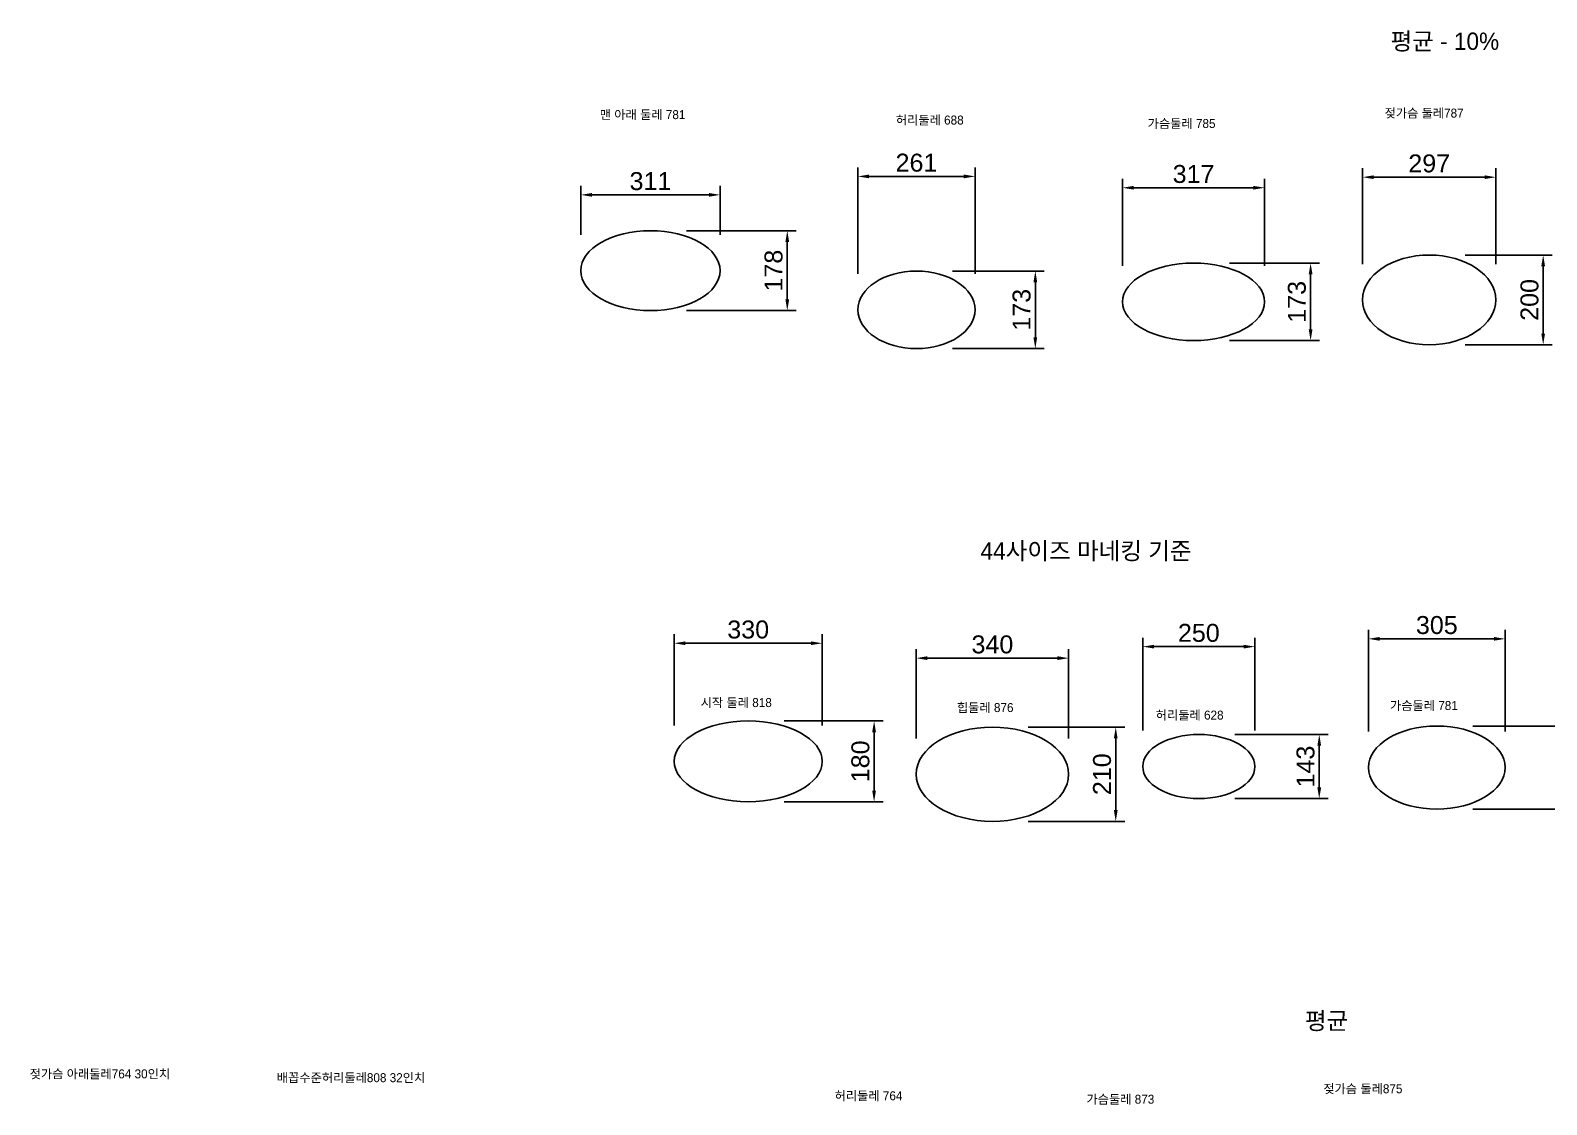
# Model space of a CAD drawing. Header units: millimetres. Extents: x -281 to 18273, y 674 to 20387.
# Drawn here: x -235 to 3145, y 3045 to 5440 of the extents above; entities that cross this region are included whole.
import ezdxf

# ---------------------------------------------------------------- set-up
doc = ezdxf.new("R2010")
doc.units = ezdxf.units.MM
doc.header["$PDMODE"] = 35
doc.header["$PDSIZE"] = 5
doc.styles.get("Standard").update_dxf_attribs({"font": 'arial.ttf'})
doc.dimstyles.new('이연주', dxfattribs={"dimscale": 10, "dimtxt": 4, "dimasz": 2.5, "dimexe": 2, "dimexo": 8, "dimgap": 1, "dimtad": 1, "dimdec": 0, "dimtxsty": 'Standard', "dimcen": 0, "dimclrd": 1, "dimclre": 1, "dimclrt": 2, "dimadec": 0, "dimazin": 0, "dimtfac": 1, "dimtdec": 0, "dimtmove": 0, "dimatfit": 3, "dimfxl": 1, "dimarcsym": 0})

# ---------------------------------------------------------------- blocks, each defined once
blk = doc.blocks.new('*D1')
at = {"color": 1, "lineweight": -2, "transparency": 16777216}
for p, q in [((2980.4, 3889.2), (3302.7, 3889.2)), ((3282.7, 3864.2), (3282.7, 3729.2)), ((2980.4, 3704.2), (3302.7, 3704.2))]:
    blk.add_line(p, q, dxfattribs=at)
at = {"color": 1, "transparency": 16777216}
for points in [[(3278.5, 3864.2), (3286.9, 3864.2), (3282.7, 3889.2)], [(3278.5, 3729.2), (3286.9, 3729.2), (3282.7, 3704.2)]]:
    blk.add_solid(points, dxfattribs=at)
at = {"layer": 'Defpoints', "color": 0, "transparency": 16777216}
for p in [(2900.4, 3889.2), (2900.4, 3704.2), (3282.7, 3704.2)]:
    blk.add_point(p, dxfattribs=at)
at = {"color": 2, "transparency": 16777216, "insert": (3252.3, 3796.7), "char_height": 40, "attachment_point": 5, "rotation": 90}
blk.add_mtext('185', dxfattribs=at)
blk = doc.blocks.new('*D2')
at = {"color": 1, "lineweight": -2, "transparency": 16777216}
for p, q in [((2747.9, 3876.7), (2747.9, 4103.5)), ((3052.9, 3876.7), (3052.9, 4103.5)), ((2772.9, 4083.5), (3027.9, 4083.5))]:
    blk.add_line(p, q, dxfattribs=at)
at = {"color": 1, "transparency": 16777216}
for points in [[(2772.9, 4087.7), (2772.9, 4079.4), (2747.9, 4083.5)], [(3027.9, 4087.7), (3027.9, 4079.4), (3052.9, 4083.5)]]:
    blk.add_solid(points, dxfattribs=at)
at = {"layer": 'Defpoints', "color": 0, "transparency": 16777216}
for p in [(3052.9, 4083.5), (2747.9, 3796.7), (3052.9, 3796.7)]:
    blk.add_point(p, dxfattribs=at)
at = {"color": 2, "transparency": 16777216, "insert": (2900.4, 4114), "char_height": 40, "attachment_point": 5}
blk.add_mtext('305', dxfattribs=at)
blk = doc.blocks.new('*D3')
at = {"color": 1, "lineweight": -2, "transparency": 16777216}
for p, q in [((2244.8, 3878.9), (2244.8, 4086.1)), ((2269.8, 4066.1), (2469.8, 4066.1)), ((2494.8, 3878.9), (2494.8, 4086.1))]:
    blk.add_line(p, q, dxfattribs=at)
at = {"color": 1, "transparency": 16777216}
for points in [[(2269.8, 4070.3), (2269.8, 4062), (2244.8, 4066.1)], [(2469.8, 4070.3), (2469.8, 4062), (2494.8, 4066.1)]]:
    blk.add_solid(points, dxfattribs=at)
at = {"layer": 'Defpoints', "color": 0, "transparency": 16777216}
for p in [(2494.8, 4066.1), (2244.8, 3798.9), (2494.8, 3798.9)]:
    blk.add_point(p, dxfattribs=at)
at = {"color": 2, "transparency": 16777216, "insert": (2369.8, 4096.6), "char_height": 40, "attachment_point": 5}
blk.add_mtext('250', dxfattribs=at)
blk = doc.blocks.new('*D4')
at = {"color": 1, "lineweight": -2, "transparency": 16777216}
for p, q in [((2449.8, 3870.4), (2658.3, 3870.4)), ((2638.3, 3845.4), (2638.3, 3752.4)), ((2449.8, 3727.4), (2658.3, 3727.4))]:
    blk.add_line(p, q, dxfattribs=at)
at = {"color": 1, "transparency": 16777216}
for points in [[(2634.1, 3845.4), (2642.5, 3845.4), (2638.3, 3870.4)], [(2634.1, 3752.4), (2642.5, 3752.4), (2638.3, 3727.4)]]:
    blk.add_solid(points, dxfattribs=at)
at = {"layer": 'Defpoints', "color": 0, "transparency": 16777216}
for p in [(2369.8, 3870.4), (2369.8, 3727.4), (2638.3, 3727.4)]:
    blk.add_point(p, dxfattribs=at)
at = {"color": 2, "transparency": 16777216, "insert": (2607.9, 3798.9), "char_height": 40, "attachment_point": 5, "rotation": 90}
blk.add_mtext('143', dxfattribs=at)
blk = doc.blocks.new('*D5')
at = {"color": 1, "lineweight": -2, "transparency": 16777216}
for p, q in [((1739.6, 3861.8), (1739.6, 4060.5)), ((2079.6, 3861.8), (2079.6, 4060.5)), ((1764.6, 4040.5), (2054.6, 4040.5))]:
    blk.add_line(p, q, dxfattribs=at)
at = {"color": 1, "transparency": 16777216}
for points in [[(1764.6, 4044.7), (1764.6, 4036.3), (1739.6, 4040.5)], [(2054.6, 4044.7), (2054.6, 4036.3), (2079.6, 4040.5)]]:
    blk.add_solid(points, dxfattribs=at)
at = {"layer": 'Defpoints', "color": 0, "transparency": 16777216}
for p in [(2079.6, 4040.5), (1739.6, 3781.8), (2079.6, 3781.8)]:
    blk.add_point(p, dxfattribs=at)
at = {"color": 2, "transparency": 16777216, "insert": (1909.6, 4070.9), "char_height": 40, "attachment_point": 5}
blk.add_mtext('340', dxfattribs=at)
blk = doc.blocks.new('*D6')
at = {"color": 1, "lineweight": -2, "transparency": 16777216}
for p, q in [((1989.6, 3886.8), (2204.6, 3886.8)), ((2184.6, 3861.8), (2184.6, 3701.8)), ((1989.6, 3676.8), (2204.6, 3676.8))]:
    blk.add_line(p, q, dxfattribs=at)
at = {"color": 1, "transparency": 16777216}
for points in [[(2180.4, 3861.8), (2188.8, 3861.8), (2184.6, 3886.8)], [(2180.4, 3701.8), (2188.8, 3701.8), (2184.6, 3676.8)]]:
    blk.add_solid(points, dxfattribs=at)
at = {"layer": 'Defpoints', "color": 0, "transparency": 16777216}
for p in [(1909.6, 3886.8), (1909.6, 3676.8), (2184.6, 3676.8)]:
    blk.add_point(p, dxfattribs=at)
at = {"color": 2, "transparency": 16777216, "insert": (2154.2, 3781.8), "char_height": 40, "attachment_point": 5, "rotation": 90}
blk.add_mtext('210', dxfattribs=at)
blk = doc.blocks.new('*D9')
at = {"color": 1, "lineweight": -2, "transparency": 16777216}
for p, q in [((1200.1, 3890.5), (1200.1, 4093.7)), ((1530.1, 3890.5), (1530.1, 4093.7)), ((1225.1, 4073.7), (1505.1, 4073.7))]:
    blk.add_line(p, q, dxfattribs=at)
at = {"color": 1, "transparency": 16777216}
for points in [[(1225.1, 4077.9), (1225.1, 4069.5), (1200.1, 4073.7)], [(1505.1, 4077.9), (1505.1, 4069.5), (1530.1, 4073.7)]]:
    blk.add_solid(points, dxfattribs=at)
at = {"layer": 'Defpoints', "color": 0, "transparency": 16777216}
for p in [(1530.1, 4073.7), (1200.1, 3810.5), (1530.1, 3810.5)]:
    blk.add_point(p, dxfattribs=at)
at = {"color": 2, "transparency": 16777216, "insert": (1365.1, 4104.1), "char_height": 40, "attachment_point": 5}
blk.add_mtext('330', dxfattribs=at)
blk = doc.blocks.new('*D10')
at = {"color": 1, "lineweight": -2, "transparency": 16777216}
for p, q in [((1445.1, 3900.5), (1665.8, 3900.5)), ((1645.8, 3875.5), (1645.8, 3745.5)), ((1445.1, 3720.5), (1665.8, 3720.5))]:
    blk.add_line(p, q, dxfattribs=at)
at = {"color": 1, "transparency": 16777216}
for points in [[(1641.6, 3875.5), (1650, 3875.5), (1645.8, 3900.5)], [(1641.6, 3745.5), (1650, 3745.5), (1645.8, 3720.5)]]:
    blk.add_solid(points, dxfattribs=at)
at = {"layer": 'Defpoints', "color": 0, "transparency": 16777216}
for p in [(1365.1, 3900.5), (1365.1, 3720.5), (1645.8, 3720.5)]:
    blk.add_point(p, dxfattribs=at)
at = {"color": 2, "transparency": 16777216, "insert": (1615.4, 3810.5), "char_height": 40, "attachment_point": 5, "rotation": 90}
blk.add_mtext('180', dxfattribs=at)
blk = doc.blocks.new('*D193')
at = {"color": 1, "lineweight": -2, "transparency": 16777216}
for p, q in [((1820.3, 4903.2), (2025.3, 4903.2)), ((2005.3, 4755.4), (2005.3, 4878.2)), ((1820.3, 4730.4), (2025.3, 4730.4))]:
    blk.add_line(p, q, dxfattribs=at)
at = {"color": 1, "transparency": 16777216}
for points in [[(2001.1, 4878.2), (2009.4, 4878.2), (2005.3, 4903.2)], [(2001.1, 4755.4), (2009.4, 4755.4), (2005.3, 4730.4)]]:
    blk.add_solid(points, dxfattribs=at)
at = {"layer": 'Defpoints', "color": 0, "transparency": 16777216}
for p in [(1740.3, 4903.2), (2005.3, 4903.2), (1740.3, 4730.4)]:
    blk.add_point(p, dxfattribs=at)
at = {"color": 2, "transparency": 16777216, "insert": (1974.8, 4816.8), "char_height": 40, "attachment_point": 5, "rotation": 90}
blk.add_mtext('173', dxfattribs=at)
blk = doc.blocks.new('*D194')
at = {"color": 1, "lineweight": -2, "transparency": 16777216}
for p, q in [((1609.8, 4896.8), (1609.8, 5134)), ((1845.8, 5114), (1634.8, 5114)), ((1870.8, 4896.8), (1870.8, 5134))]:
    blk.add_line(p, q, dxfattribs=at)
at = {"color": 1, "transparency": 16777216}
for points in [[(1634.8, 5118.2), (1634.8, 5109.8), (1609.8, 5114)], [(1845.8, 5118.2), (1845.8, 5109.8), (1870.8, 5114)]]:
    blk.add_solid(points, dxfattribs=at)
at = {"layer": 'Defpoints', "color": 0, "transparency": 16777216}
for p in [(1609.8, 5114), (1609.8, 4816.8), (1870.8, 4816.8)]:
    blk.add_point(p, dxfattribs=at)
at = {"color": 2, "transparency": 16777216, "insert": (1740.3, 5144.4), "char_height": 40, "attachment_point": 5}
blk.add_mtext('261', dxfattribs=at)
blk = doc.blocks.new('*D195')
at = {"color": 1, "lineweight": -2, "transparency": 16777216}
for p, q in [((2438.1, 4920.9), (2639, 4920.9)), ((2619, 4773.1), (2619, 4895.9)), ((2438.1, 4748.1), (2639, 4748.1))]:
    blk.add_line(p, q, dxfattribs=at)
at = {"color": 1, "transparency": 16777216}
for points in [[(2614.8, 4895.9), (2623.2, 4895.9), (2619, 4920.9)], [(2614.8, 4773.1), (2623.2, 4773.1), (2619, 4748.1)]]:
    blk.add_solid(points, dxfattribs=at)
at = {"layer": 'Defpoints', "color": 0, "transparency": 16777216}
for p in [(2358.1, 4920.9), (2619, 4920.9), (2358.1, 4748.1)]:
    blk.add_point(p, dxfattribs=at)
at = {"color": 2, "transparency": 16777216, "insert": (2588.6, 4834.5), "char_height": 40, "attachment_point": 5, "rotation": 90}
blk.add_mtext('173', dxfattribs=at)
blk = doc.blocks.new('*D196')
at = {"color": 1, "lineweight": -2, "transparency": 16777216}
for p, q in [((2199.7, 4914.5), (2199.7, 5108.8)), ((2516.5, 4914.5), (2516.5, 5108.8)), ((2224.7, 5088.8), (2491.5, 5088.8))]:
    blk.add_line(p, q, dxfattribs=at)
at = {"color": 1, "transparency": 16777216}
for points in [[(2224.7, 5092.9), (2224.7, 5084.6), (2199.7, 5088.8)], [(2491.5, 5092.9), (2491.5, 5084.6), (2516.5, 5088.8)]]:
    blk.add_solid(points, dxfattribs=at)
at = {"layer": 'Defpoints', "color": 0, "transparency": 16777216}
for p in [(2516.5, 5088.8), (2199.7, 4834.5), (2516.5, 4834.5)]:
    blk.add_point(p, dxfattribs=at)
at = {"color": 2, "transparency": 16777216, "insert": (2358.1, 5119.2), "char_height": 40, "attachment_point": 5}
blk.add_mtext('317', dxfattribs=at)
blk = doc.blocks.new('*D197')
at = {"color": 1, "lineweight": -2, "transparency": 16777216}
for p, q in [((2963.5, 4938.7), (3157.6, 4938.7)), ((3137.6, 4763.9), (3137.6, 4913.7)), ((2963.5, 4738.9), (3157.6, 4738.9))]:
    blk.add_line(p, q, dxfattribs=at)
at = {"color": 1, "transparency": 16777216}
for points in [[(3133.4, 4913.7), (3141.7, 4913.7), (3137.6, 4938.7)], [(3133.4, 4763.9), (3141.7, 4763.9), (3137.6, 4738.9)]]:
    blk.add_solid(points, dxfattribs=at)
at = {"layer": 'Defpoints', "color": 0, "transparency": 16777216}
for p in [(2883.5, 4938.7), (3137.6, 4938.7), (2883.5, 4738.9)]:
    blk.add_point(p, dxfattribs=at)
at = {"color": 2, "transparency": 16777216, "insert": (3107.2, 4838.8), "char_height": 40, "attachment_point": 5, "rotation": 90}
blk.add_mtext('200', dxfattribs=at)
blk = doc.blocks.new('*D198')
at = {"color": 1, "lineweight": -2, "transparency": 16777216}
for p, q in [((2735, 4918.8), (2735, 5132.3)), ((3007, 5112.3), (2760, 5112.3)), ((3032, 4918.8), (3032, 5132.3))]:
    blk.add_line(p, q, dxfattribs=at)
at = {"color": 1, "transparency": 16777216}
for points in [[(2760, 5116.5), (2760, 5108.1), (2735, 5112.3)], [(3007, 5116.5), (3007, 5108.1), (3032, 5112.3)]]:
    blk.add_solid(points, dxfattribs=at)
at = {"layer": 'Defpoints', "color": 0, "transparency": 16777216}
for p in [(2735, 5112.3), (2735, 4838.8), (3032, 4838.8)]:
    blk.add_point(p, dxfattribs=at)
at = {"color": 2, "transparency": 16777216, "insert": (2883.5, 5142.7), "char_height": 40, "attachment_point": 5}
blk.add_mtext('297', dxfattribs=at)
blk = doc.blocks.new('*D205')
at = {"color": 1, "lineweight": -2, "transparency": 16777216}
for p, q in [((991.9, 4984), (991.9, 5092.9)), ((1016.9, 5072.9), (1277.4, 5072.9)), ((1302.4, 4984), (1302.4, 5092.9))]:
    blk.add_line(p, q, dxfattribs=at)
at = {"color": 1, "transparency": 16777216}
for points in [[(1016.9, 5077.1), (1016.9, 5068.7), (991.9, 5072.9)], [(1277.4, 5077.1), (1277.4, 5068.7), (1302.4, 5072.9)]]:
    blk.add_solid(points, dxfattribs=at)
at = {"layer": 'Defpoints', "color": 0, "transparency": 16777216}
for p in [(1302.4, 5072.9), (991.9, 4904), (1302.4, 4904)]:
    blk.add_point(p, dxfattribs=at)
at = {"color": 2, "transparency": 16777216, "insert": (1147.2, 5103.3), "char_height": 40, "attachment_point": 5}
blk.add_mtext('311', dxfattribs=at)
blk = doc.blocks.new('*D192')
at = {"color": 1, "lineweight": -2, "transparency": 16777216}
for p, q in [((1227.2, 4993.1), (1472.2, 4993.1)), ((1452.2, 4968.1), (1452.2, 4839.9)), ((1227.2, 4814.9), (1472.2, 4814.9))]:
    blk.add_line(p, q, dxfattribs=at)
at = {"color": 1, "transparency": 16777216}
for points in [[(1448, 4968.1), (1456.4, 4968.1), (1452.2, 4993.1)], [(1448, 4839.9), (1456.4, 4839.9), (1452.2, 4814.9)]]:
    blk.add_solid(points, dxfattribs=at)
at = {"layer": 'Defpoints', "color": 0, "transparency": 16777216}
for p in [(1147.2, 4993.1), (1147.2, 4814.9), (1452.2, 4814.9)]:
    blk.add_point(p, dxfattribs=at)
at = {"color": 2, "transparency": 16777216, "insert": (1421.8, 4904), "char_height": 40, "attachment_point": 5, "rotation": 90}
blk.add_mtext('178', dxfattribs=at)

msp = doc.modelspace()

# ---------------------------------------------------------------- linework, layer by layer
for centre, major_axis, ratio in [((1147.2, 4904), (155.2, 0), 0.573913), ((2883.5, 4838.8), (-148.5, 0), 0.672727), ((1740.3, 4816.8), (-130.5, 0), 0.662069), ((2358.1, 4834.5), (-158.4, 0), 0.545455), ((1365.1, 3810.5), (165, 0), 0.545455), ((2900.4, 3796.7), (-152.5, 0), 0.606557), ((1909.6, 3781.8), (-170, 0), 0.617647), ((2369.8, 3798.9), (-125, 0), 0.572)]:
    msp.add_ellipse(centre, major_axis=major_axis, ratio=ratio)

# ---------------------------------------------------------------- texts
at = {"char_height": 38.497, "attachment_point": 5}
for s, insert in [('\\pxqc;{\\fGulim|b0|i0|c129|p50;\\C2;평균 - 10%}', (2918.3, 5413.3)), ('{\\fGulim|b0|i0|c129|p50;\\C2;44사이즈 마네킹 기준}', (2118.4, 4277.4)), ('\\pxqc;{\\fGulim|b0|i0|c129|p50;\\C2; 평균}', (2647.7, 3230.3))]:
    msp.add_mtext_dynamic_manual_height_columns(s, width=2355.687, gutter_width=48.1, heights=[0], dxfattribs=dict(at, insert=insert))
at = {"color": 2, "char_height": 20, "attachment_point": 1}
for s, width, insert in [('{\\fGulim|b0|i0|c129|p50;맨 아래 둘레 781}', 291.73, (1034.1, 5261.7)), ('{\\fGulim|b0|i0|c129|p50;허리둘레 688}', 197.416, (1694.2, 5249.6)), ('{\\fGulim|b0|i0|c129|p50;가슴둘레 785}', 197.416, (2255.7, 5241.9)), ('{\\fGulim|b0|i0|c129|p50;젖가슴 둘레787}', 197.416, (2783.9, 5265.1)), ('{\\fGulim|b0|i0|c129|p50;시작 둘레 818}', 197.416, (1259.2, 3951.5)), ('{\\fGulim|b0|i0|c129|p50;힙둘레 876}', 197.416, (1830.4, 3940.4)), ('{\\fGulim|b0|i0|c129|p50;허리둘레 628}', 197.416, (2273.7, 3923.6)), ('{\\fGulim|b0|i0|c129|p50;가슴둘레 781}', 197.416, (2796, 3944.9)), ('{\\fGulim|b0|i0|c129|p50;젖가슴 아래둘레764 30인치}', 378.321, (-236.9, 3124.1)), ('{\\fGulim|b0|i0|c129|p50;배꼽수준허리둘레808 32인치}', 419.941, (314.1, 3115.6)), ('{\\fGulim|b0|i0|c129|p50;허리둘레 764}', 197.416, (1557.7, 3075.3)), ('{\\fGulim|b0|i0|c129|p50;젖가슴 둘레875}', 197.416, (2647.4, 3090.9)), ('{\\fGulim|b0|i0|c129|p50;가슴둘레 873}', 197.416, (2119.2, 3067.6))]:
    msp.add_mtext_dynamic_manual_height_columns(s, width=width, gutter_width=12.5, heights=[0], dxfattribs=dict(at, insert=insert))

# ---------------------------------------------------------------- dimensions: what is measured, and where the dimension line sits
for base, p1, p2, angle, picture, middle in [((1609.8, 5114), (1870.8, 4816.8), (1609.8, 4816.8), 180, '*D194', (1740.3, 5144.4)), ((2516.5, 5088.8), (2199.7, 4834.5), (2516.5, 4834.5), 180, '*D196', (2358.1, 5119.2)), ((1452.2, 4814.9), (1147.2, 4993.1), (1147.2, 4814.9), 90, '*D192', (1421.8, 4904)), ((3137.6, 4938.7), (2883.5, 4738.9), (2883.5, 4938.7), 90, '*D197', (3107.2, 4838.8)), ((2005.3, 4903.2), (1740.3, 4730.4), (1740.3, 4903.2), 90, '*D193', (1974.8, 4816.8)), ((3282.7, 3704.2), (2900.4, 3889.2), (2900.4, 3704.2), 90, '*D1', (3252.3, 3796.7)), ((2184.6, 3676.8), (1909.6, 3886.8), (1909.6, 3676.8), 90, '*D6', (2154.2, 3781.8))]:
    dim = msp.add_linear_dim(base=base, p1=p1, p2=p2, angle=angle, dimstyle='이연주')
    dim.commit()
    dim.dimension.update_dxf_attribs({"geometry": picture, "text_midpoint": middle})
for base, p1, p2, angle, picture, middle in [((2735, 5112.3), (3032, 4838.8), (2735, 4838.8), 180, '*D198', (2883.5, 5112.3)), ((2619, 4920.9), (2358.1, 4748.1), (2358.1, 4920.9), 90, '*D195', (2619, 4834.5)), ((1645.8, 3720.5), (1365.1, 3900.5), (1365.1, 3720.5), 90, '*D10', (1645.8, 3810.5)), ((2638.3, 3727.4), (2369.8, 3870.4), (2369.8, 3727.4), 90, '*D4', (2638.3, 3798.9))]:
    dim = msp.add_linear_dim(base=base, p1=p1, p2=p2, angle=angle, dimstyle='이연주')
    dim.commit()
    dim.dimension.update_dxf_attribs({"geometry": picture, "text_midpoint": middle, "dimtype": 160})
for base, p1, p2, picture, middle in [((1302.4333917, 5072.8959779), (991.9333917, 4903.977906), (1302.4333917, 4903.977906), '*D205', (1147.1833917, 5072.8959779)), ((2494.8, 4066.1), (2244.8, 3798.9), (2494.8, 3798.9), '*D3', (2369.8, 4066.1))]:
    dim = msp.add_linear_dim(base=base, p1=p1, p2=p2, dimstyle='이연주')
    dim.commit()
    dim.dimension.update_dxf_attribs({"geometry": picture, "text_midpoint": middle, "dimtype": 160})
for base, p1, p2, picture, middle in [((1530.1, 4073.7), (1200.1, 3810.5), (1530.1, 3810.5), '*D9', (1365.1, 4104.1)), ((3052.9, 4083.5), (2747.9, 3796.7), (3052.9, 3796.7), '*D2', (2900.4, 4114)), ((2079.6, 4040.5), (1739.6, 3781.8), (2079.6, 3781.8), '*D5', (1909.6, 4070.9))]:
    dim = msp.add_linear_dim(base=base, p1=p1, p2=p2, dimstyle='이연주')
    dim.commit()
    dim.dimension.update_dxf_attribs({"geometry": picture, "text_midpoint": middle})

doc.saveas('drawing.dxf')
